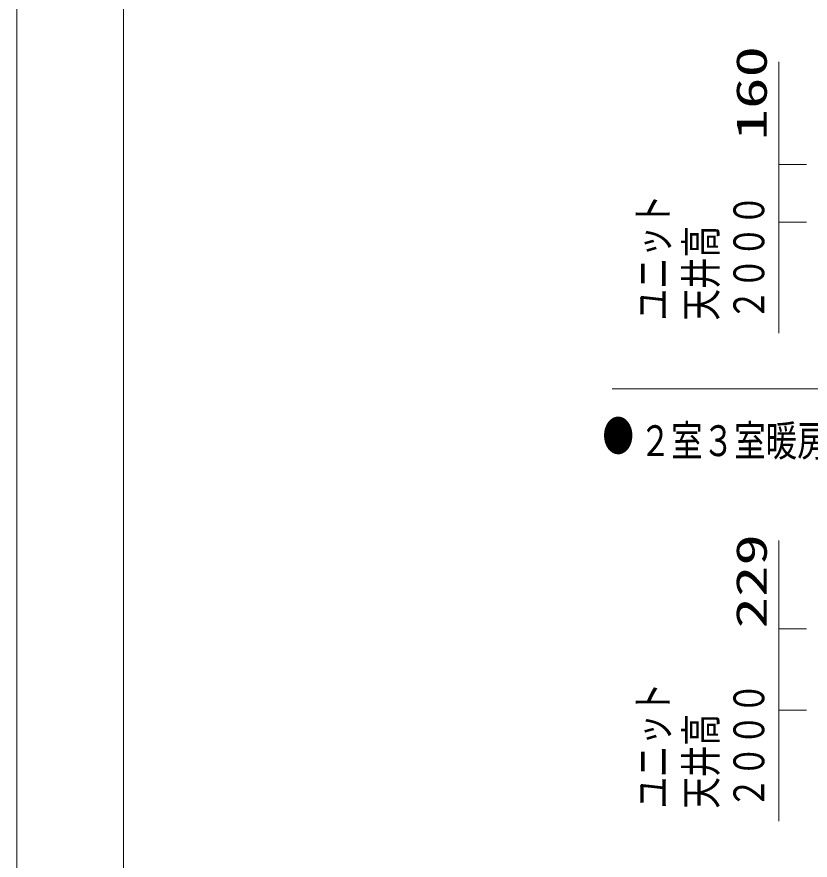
# Model space of a CAD drawing. Units: millimetres on the paper. Extents: x -305 to 305, y -152 to 152.
# Drawn here: x -301 to -226.7, y -73.1 to 5.9 of the extents above; entities that cross this region are included whole.
import ezdxf
from ezdxf.enums import TextEntityAlignment as Align

# ---------------------------------------------------------------- set-up
doc = ezdxf.new("R2010")
doc.units = ezdxf.units.MM
for name, color, linetype, lineweight in [('0-0_0', 7, 'Continuous', 9), ('0-2_図面枠', 3, 'Continuous', 9), ('0-3_Defpoints', 7, 'Continuous', 9)]:
    doc.layers.add(name, color=color, linetype=linetype, lineweight=lineweight)
doc.styles.add('ＭＳ ゴシック', font='')
doc.styles.get('ＭＳ ゴシック').set_extended_font_data('MS Gothic')

msp = doc.modelspace()

# ---------------------------------------------------------------- linework, layer by layer
at = {"layer": '0-0_0'}
for p, q in [((-229.614, 1.742), (-229.614, -13.281)), ((-229.614, -7.88), (-227.005, -7.88)), ((-229.614, -13.281), (-227.005, -13.281)), ((-229.614, -23.698), (-229.614, -13.281)), ((-245.214, -28.919), (18.786, -28.919)), ((-229.614, -43.144), (-229.614, -59.03)), ((-229.614, -51.42), (-227.005, -51.42)), ((-229.614, -59.03), (-227.005, -59.03)), ((-229.614, -69.449), (-229.614, -59.03))]:
    msp.add_line(p, q, dxfattribs=at)
at = {"layer": '0-2_図面枠'}
msp.add_lwpolyline([(-291.017, -138.498), (108.983, -138.498), (108.983, 138.502), (-291.017, 138.502)], close=True, dxfattribs=at)
at = {"layer": '0-3_Defpoints'}
msp.add_line((-301.017, -148.498), (-301.017, 148.502), dxfattribs=at)

# ---------------------------------------------------------------- texts
at = {"layer": '0-0_0', "style": 'ＭＳ ゴシック'}
for s, width, p in [('160', 1.5, (-229.863, -5.63)), ('ユニット', 0.75, (-239.094, -22.512)), ('２０００', 0.75, (-230.102, -22.512)), ('天井高', 0.75, (-234.598, -22.512)), ('229', 1.5, (-229.863, -51.379)), ('ユニット', 0.75, (-239.094, -68.26)), ('２０００', 0.75, (-230.102, -68.26)), ('天井高', 0.75, (-234.598, -68.26))]:
    msp.add_text(s, height=2.889, rotation=90, dxfattribs=dict(at, width=width)).set_placement(p, align=Align.BOTTOM_LEFT)
at = {"layer": '0-0_0', "style": 'ＭＳ ゴシック', "width": 0.75}
for s, p in [('●', (-246.137, -35.651)), ('２室３室暖房換気乾燥機', (-242.662, -36.091))]:
    msp.add_text(s, height=2.889, dxfattribs=at).set_placement(p, align=Align.BOTTOM_LEFT)

doc.saveas('drawing.dxf')
